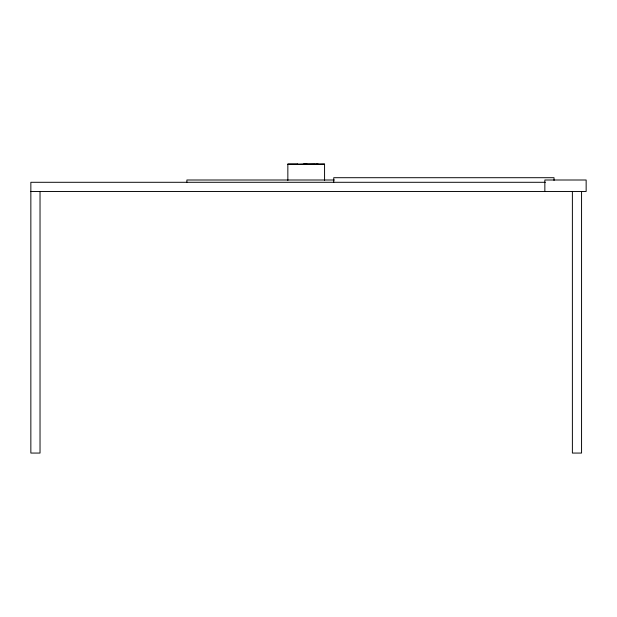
<?xml version="1.0" encoding="UTF-8"?>
<svg xmlns="http://www.w3.org/2000/svg" width="617" height="617" viewBox="0 0 617 617"><rect width="100%" height="100%" fill="white"/><g stroke="black" fill="none" stroke-linecap="round" stroke-linejoin="round"><path stroke-width="0.93" d="M287.846 180.457L287.846 163.937L297.749 163.937M297.024 164.299L306.927 163.937M303.448 164.068L305.747 164.068M306.664 164.068L314.925 164.068M315.842 164.068L318.141 164.068M287.846 164.299L324.565 164.299M334.298 180.002L186.882 180.002L186.882 182.293M545.366 182.293L30.85 182.293L30.85 453.063L40.028 453.063L40.028 191.471M30.85 191.471L586.15 191.471L586.15 180.002L544.85 180.002L544.85 191.471M581.561 191.471L581.561 453.063L572.383 453.063L572.383 191.471M554.027 180.457L554.027 177.704L333.743 177.704L333.743 182.293M324.565 180.457L324.565 163.937L306.202 164.299"/></g></svg>
